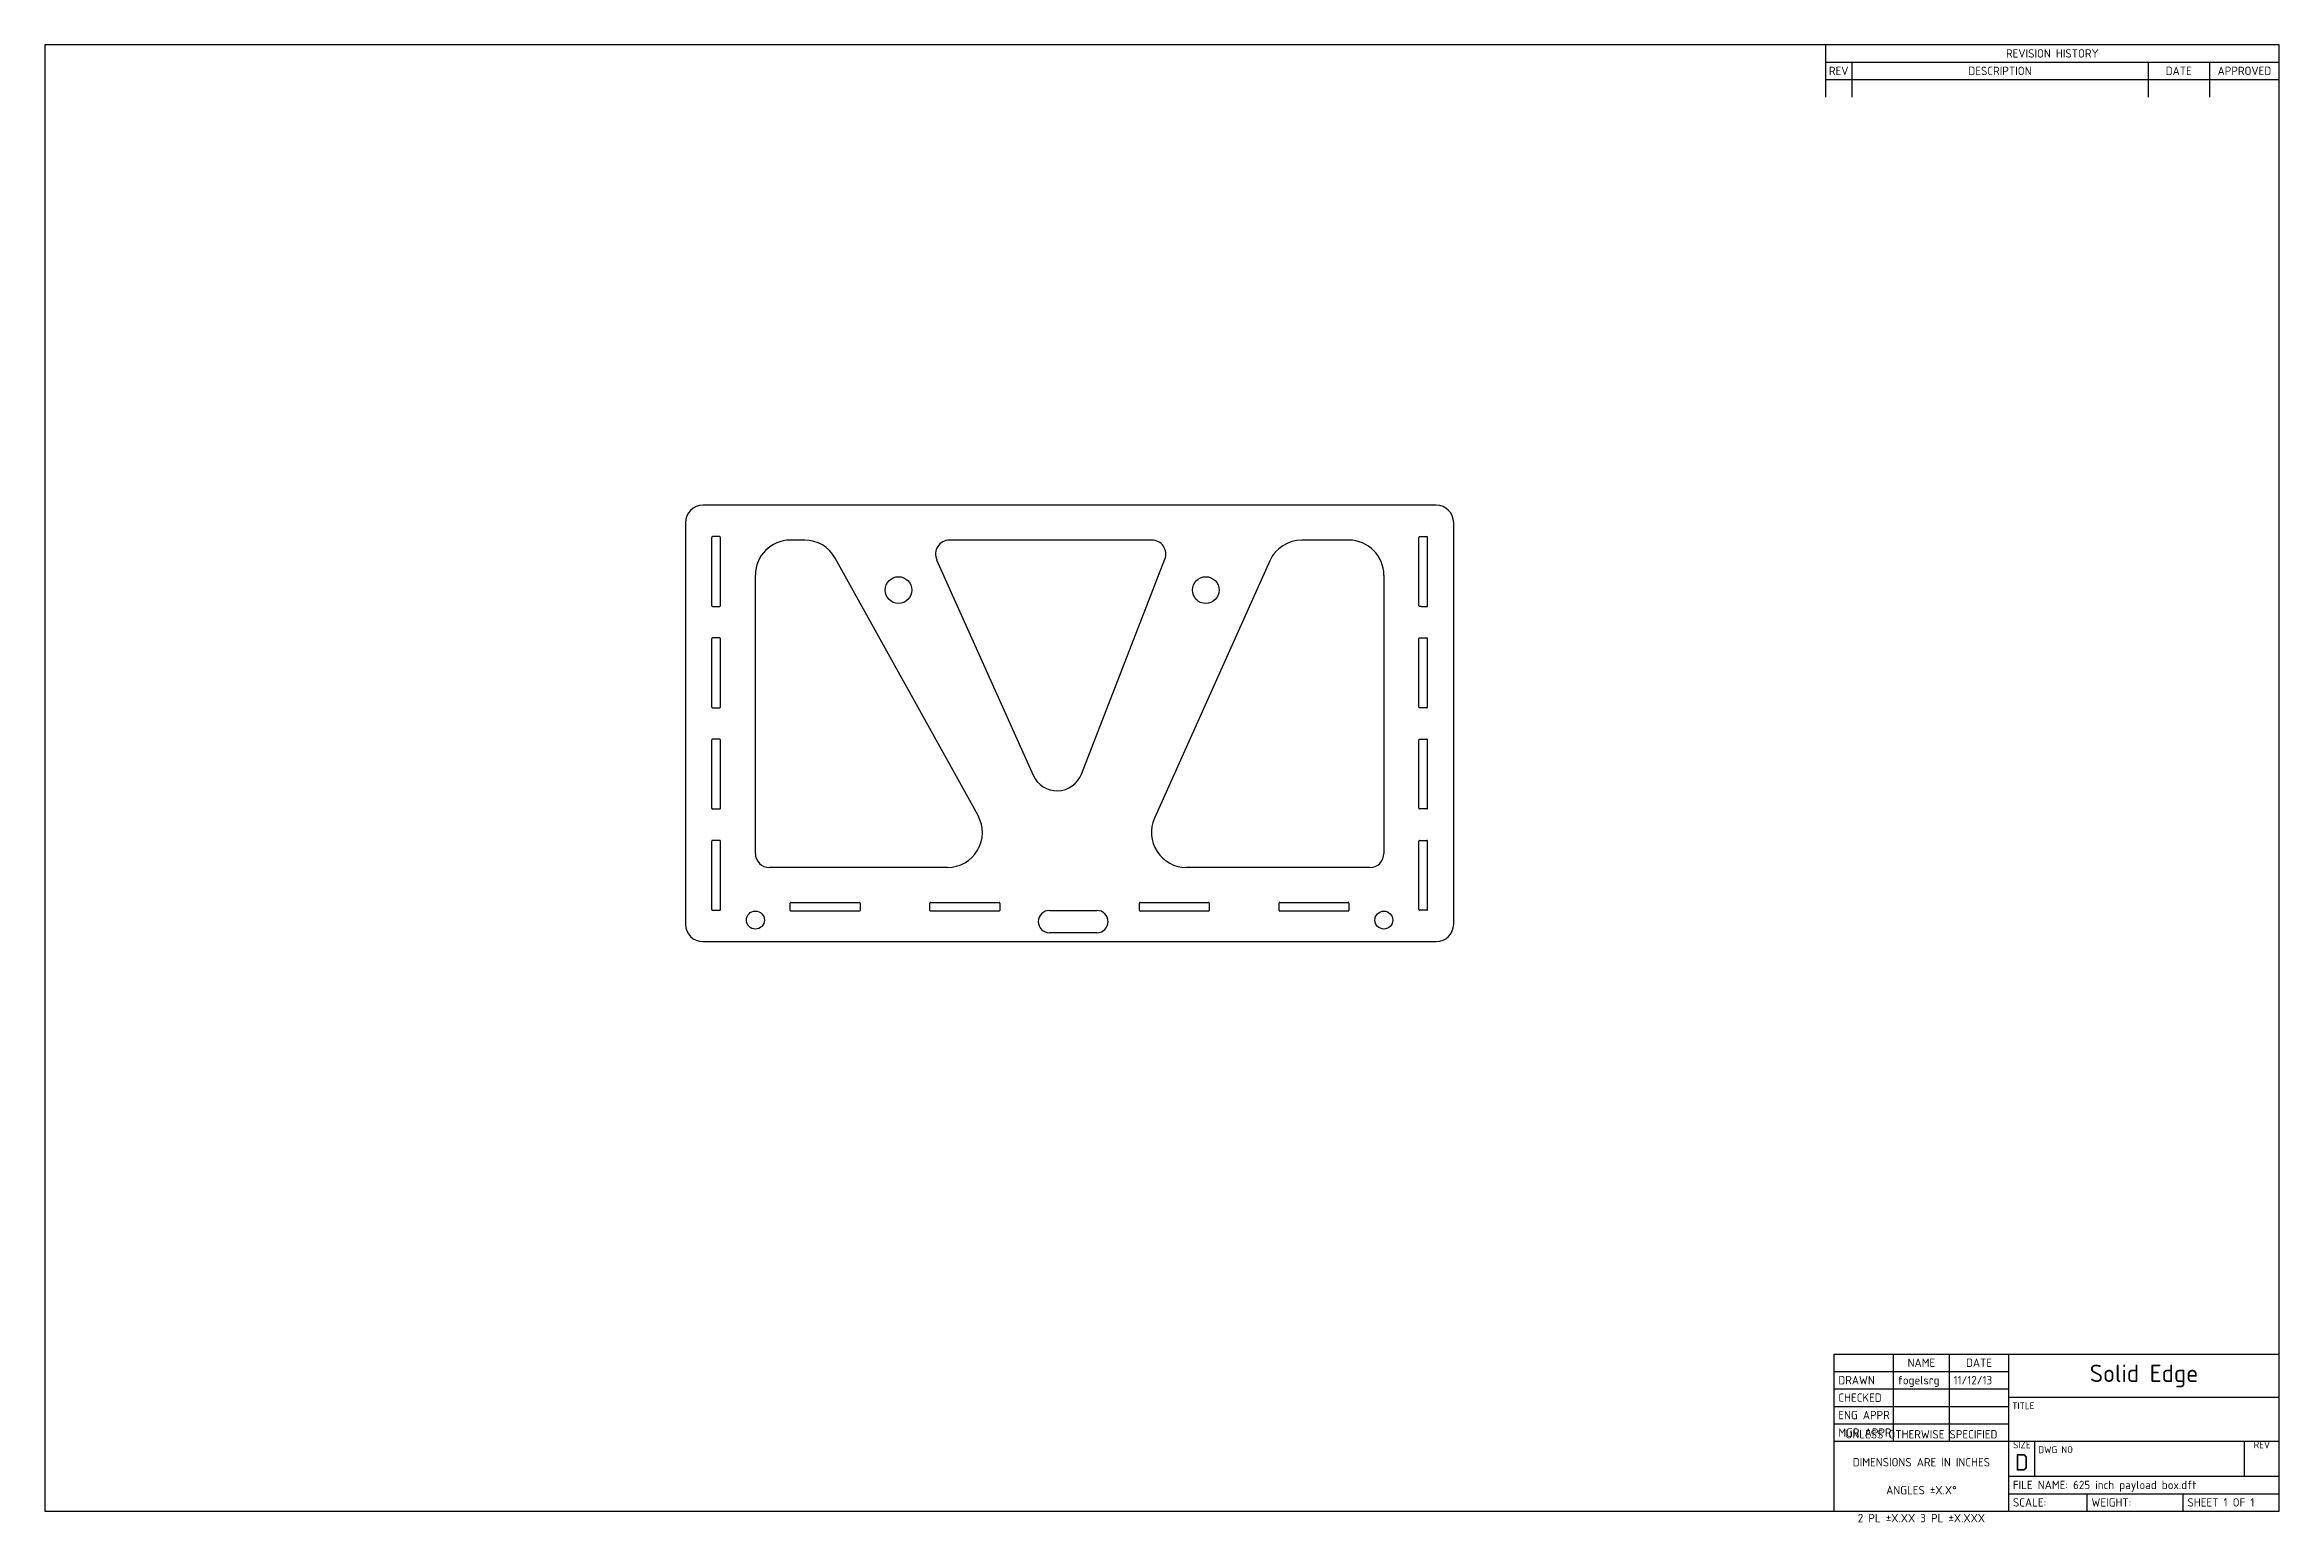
# Model space of a CAD drawing. Header units: inches. Extents: x 1 to 33, y 0.3 to 21.5.
import ezdxf

# ---------------------------------------------------------------- set-up
doc = ezdxf.new("R2010")
doc.units = ezdxf.units.IN
doc.header["$MEASUREMENT"] = 0
doc.layers.add('625_INCH_PAYLOAD', color=7, linetype='Continuous')
doc.layers.add('Default', color=7, linetype='Continuous')

# ---------------------------------------------------------------- blocks, each defined once
blk = doc.blocks.new('SE')
at = {"layer": '625_INCH_PAYLOAD', "color": 7, "linetype": 'Continuous'}
for p, q in [((10.75, 6.25), (0.25, 6.25)), ((0, 6), (0, 0.25)), ((0.375, 4.81), (0.375, 5.79)), ((0.49, 5.8), (0.385, 5.8)), ((0.5, 4.81), (0.5, 5.79)), ((10.501, 4.81), (10.501, 5.79)), ((10.511, 5.8), (10.616, 5.8)), ((10.626, 4.809), (10.626, 5.79)), ((11, 0.25), (11, 6)), ((1.706, 5.75), (1.5, 5.75)), ((4.189, 1.806), (2.143, 5.493)), ((3.596, 5.468), (4.978, 2.382)), ((6.678, 5.75), (3.779, 5.75)), ((5.67, 2.4), (6.864, 5.478)), ((8.368, 5.454), (6.716, 1.767)), ((9.5, 5.75), (8.824, 5.75)), ((1.001, 1.263), (1.001, 5.25)), ((10.001, 5.25), (10.001, 1.263)), ((0.385, 4.8), (0.49, 4.8)), ((10.532, 4.8), (10.511, 4.8)), ((10.532, 4.8), (10.616, 4.799)), ((0.375, 3.36), (0.375, 4.34)), ((0.49, 4.35), (0.385, 4.35)), ((0.5, 3.36), (0.5, 4.34)), ((10.501, 3.36), (10.501, 4.34)), ((10.511, 4.35), (10.616, 4.35)), ((10.626, 3.36), (10.626, 4.34)), ((0.385, 3.35), (0.49, 3.35)), ((10.616, 3.35), (10.511, 3.35)), ((0.375, 1.91), (0.375, 2.89)), ((0.49, 2.9), (0.385, 2.9)), ((0.5, 1.91), (0.5, 2.89)), ((10.501, 1.91), (10.501, 2.89)), ((10.511, 2.9), (10.616, 2.9)), ((10.626, 1.91), (10.626, 2.89)), ((0.385, 1.9), (0.49, 1.9)), ((10.616, 1.9), (10.511, 1.9)), ((0.375, 0.46), (0.375, 1.44)), ((0.49, 1.45), (0.385, 1.45)), ((0.5, 0.46), (0.5, 1.44)), ((10.501, 0.46), (10.501, 1.44)), ((10.511, 1.45), (10.616, 1.45)), ((10.626, 0.46), (10.626, 1.44)), ((3.751, 1.063), (1.2, 1.063)), ((9.8, 1.063), (7.172, 1.063)), ((0.385, 0.45), (0.49, 0.45)), ((1.5, 0.447), (1.5, 0.553)), ((1.51, 0.563), (2.49, 0.563)), ((2.49, 0.438), (1.51, 0.438)), ((2.5, 0.553), (2.5, 0.447)), ((3.5, 0.447), (3.5, 0.553)), ((3.51, 0.563), (4.49, 0.563)), ((4.49, 0.438), (3.51, 0.438)), ((4.5, 0.553), (4.5, 0.447)), ((5.212, 0.447), (5.892, 0.447)), ((6.5, 0.447), (6.5, 0.553)), ((6.51, 0.563), (7.49, 0.563)), ((7.49, 0.438), (6.51, 0.438)), ((7.5, 0.553), (7.5, 0.447)), ((8.5, 0.447), (8.5, 0.553)), ((8.51, 0.563), (9.49, 0.563)), ((9.49, 0.438), (8.51, 0.438)), ((9.5, 0.553), (9.5, 0.447)), ((10.616, 0.45), (10.511, 0.45)), ((0.25, 0), (10.75, 0)), ((5.892, 0.128), (5.212, 0.128))]:
    blk.add_line(p, q, dxfattribs=at)
for centre, radius in [((3.05, 5.035), 0.191), ((7.45, 5.035), 0.191), ((1, 0.309), 0.129), ((10, 0.309), 0.128)]:
    blk.add_circle(centre, radius, dxfattribs=at)
for centre, radius, start, end in [((0.25, 6), 0.25, 90, 180), ((10.75, 6), 0.25, 0, 90), ((0.385, 5.79), 0.01, 90, 180), ((0.49, 5.79), 0.01, 0, 90), ((10.511, 5.79), 0.01, 90, 180), ((10.616, 5.79), 0.01, 0, 90), ((1.5, 5.25), 0.5, 90, 180), ((1.706, 5.25), 0.5, 29.0183, 90), ((3.779, 5.55), 0.2, 90, 204.1235), ((6.678, 5.55), 0.2, 338.7885, 90), ((8.824, 5.25), 0.5, 90, 155.8653), ((9.5, 5.25), 0.5, 0, 90), ((0.385, 4.81), 0.01, 180, 270), ((0.49, 4.81), 0.01, 270, 0), ((10.511, 4.81), 0.01, 180, 270), ((10.616, 4.809), 0.01, 269.6464, 360), ((0.385, 4.34), 0.01, 90, 180), ((0.49, 4.34), 0.01, 0, 90), ((10.511, 4.34), 0.01, 90, 180), ((10.616, 4.34), 0.01, 0, 90), ((0.385, 3.36), 0.01, 180, 270), ((0.49, 3.36), 0.01, 270, 0), ((10.511, 3.36), 0.01, 180, 270), ((10.616, 3.36), 0.01, 270, 0), ((0.385, 2.89), 0.01, 90, 180), ((0.49, 2.89), 0.01, 0, 90), ((10.511, 2.89), 0.01, 90, 180), ((10.616, 2.89), 0.01, 0, 90), ((5.32, 2.536), 0.375, 204.1235, 338.7885), ((0.385, 1.91), 0.01, 180, 270), ((0.49, 1.91), 0.01, 270, 0), ((3.751, 1.563), 0.5, 270, 29.0183), ((7.172, 1.563), 0.5, 155.8653, 270), ((10.511, 1.91), 0.01, 180, 270), ((10.616, 1.91), 0.01, 270, 0), ((0.385, 1.44), 0.01, 90, 180), ((0.49, 1.44), 0.01, 0, 90), ((10.511, 1.44), 0.01, 90, 180), ((10.616, 1.44), 0.01, 0, 90), ((1.2, 1.263), 0.2, 180, 270), ((9.8, 1.263), 0.2, 270, 0), ((0.385, 0.46), 0.01, 180, 270), ((0.49, 0.46), 0.01, 270, 0), ((1.51, 0.553), 0.01, 90, 180), ((1.51, 0.447), 0.01, 180, 270), ((2.49, 0.553), 0.01, 0, 90), ((2.49, 0.447), 0.01, 270, 0), ((3.51, 0.553), 0.01, 90, 180), ((3.51, 0.447), 0.01, 180, 270), ((4.49, 0.553), 0.01, 0, 90), ((4.49, 0.447), 0.01, 270, 0), ((5.212, 0.287), 0.16, 90, 270), ((5.892, 0.287), 0.16, 270, 90), ((6.51, 0.553), 0.01, 90, 180), ((6.51, 0.447), 0.01, 180, 270), ((7.49, 0.553), 0.01, 0, 90), ((7.49, 0.447), 0.01, 270, 0), ((8.51, 0.553), 0.01, 90, 180), ((8.51, 0.447), 0.01, 180, 270), ((9.49, 0.553), 0.01, 0, 90), ((9.49, 0.447), 0.01, 270, 0), ((10.511, 0.46), 0.01, 180, 270), ((10.616, 0.46), 0.01, 270, 0), ((0.25, 0.25), 0.25, 180, 270), ((10.75, 0.25), 0.25, 270, 0)]:
    blk.add_arc(centre, radius, start, end, dxfattribs=at)
blk = doc.blocks.new('SEANNOT_GROUP1')
at = {"layer": 'Default', "insert": (27.535, 2.435), "char_height": 0.12, "width": 0.61674, "attachment_point": 1}
blk.add_mtext('{\\fSolid Edge ANSI|b0||i0||c0|p34;\\C7;\\W1.;fogelsrg}', dxfattribs=at)
blk = doc.blocks.new('SEANNOT_GROUP2')
at = {"layer": 'Default', "insert": (28.335, 2.435), "char_height": 0.12, "width": 0.53023, "attachment_point": 1}
blk.add_mtext('{\\fSolid Edge ANSI|b0||i0||c0|p34;\\C7;\\W1.;11/12/13}', dxfattribs=at)
blk = doc.blocks.new('SEANNOT_GROUP3')
at = {"layer": 'Default', "insert": (29.185, 0.935), "char_height": 0.12, "width": 2.61767, "attachment_point": 1}
blk.add_mtext('{\\fSolid Edge ANSI|b0||i0||c0|p34;\\C7;\\W1.;FILE NAME: 625 inch payload box.dft}', dxfattribs=at)
blk = doc.blocks.new('SEANNOT_GROUP4')
at = {"layer": 'Default', "insert": (31.685, 0.685), "char_height": 0.12, "width": 0.90698, "attachment_point": 1}
blk.add_mtext('{\\fSolid Edge ANSI|b0||i0||c0|p34;\\C7;\\W1.;SHEET 1 OF 1}', dxfattribs=at)

msp = doc.modelspace()

# ---------------------------------------------------------------- linework, layer by layer
at = {"layer": 'Default', "color": 7, "linetype": 'Continuous'}
for p, q in [((33, 21.5), (1, 21.5)), ((1, 21.5), (1, 0.5)), ((26.5, 21.5), (26.5, 20.75)), ((33, 0.5), (33, 21.5)), ((26.5, 21.25), (33, 21.25)), ((26.88, 21.25), (26.88, 20.75)), ((31.12, 21.25), (31.12, 20.75)), ((32, 21.25), (32, 20.75)), ((26.5, 21), (33, 21)), ((26.625, 0.5), (26.625, 2.75)), ((26.625, 2.75), (33, 2.75)), ((27.475, 1.5), (27.475, 2.75)), ((28.275, 1.5), (28.275, 2.75)), ((29.125, 0.5), (29.125, 2.75)), ((26.625, 2.5), (29.125, 2.5)), ((26.625, 2.25), (29.125, 2.25)), ((26.625, 2), (29.125, 2)), ((29.125, 2.13), (33, 2.13)), ((26.625, 1.75), (29.125, 1.75)), ((26.625, 1.5), (33, 1.5)), ((29.5, 1), (29.5, 1.5)), ((32.5, 1), (32.5, 1.5)), ((29.125, 1), (33, 1)), ((29.125, 0.75), (33, 0.75)), ((30.25, 0.5), (30.25, 0.75)), ((31.625, 0.5), (31.625, 0.75)), ((1, 0.5), (33, 0.5))]:
    msp.add_line(p, q, dxfattribs=at)

# ---------------------------------------------------------------- block references
at = {"layer": 'Default', "color": 7}
for name, p in [('SE', (10.177, 8.655)), ('SEANNOT_GROUP1', (0, 0)), ('SEANNOT_GROUP2', (0, 0)), ('SEANNOT_GROUP3', (0, 0)), ('SEANNOT_GROUP4', (0, 0))]:
    msp.add_blockref(name, p, dxfattribs=at)

# ---------------------------------------------------------------- texts
at = {"layer": 'Default'}
for s, insert, char_height, width, attachment_point in [('{\\fSolid Edge ANSI|b0||i0||c0|p34;\\C7;\\W1.;REV}', (26.69, 21.125), 0.12, 0.38, 5), ('{\\fSolid Edge ANSI|b0||i0||c0|p34;\\C7;\\W1.;DESCRIPTION}', (29, 21.125), 0.12, 4.24, 5), ('{\\fSolid Edge ANSI|b0||i0||c0|p34;\\C7;\\W1.;REVISION HISTORY}', (29.75, 21.375), 0.12, 6.5, 5), ('{\\fSolid Edge ANSI|b0||i0||c0|p34;\\C7;\\W1.;DATE}', (31.56, 21.125), 0.12, 0.88, 5), ('{\\fSolid Edge ANSI|b0||i0||c0|p34;\\C7;\\W1.;APPROVED}', (32.5, 21.125), 0.12, 1, 5), ('{\\fSolid Edge ANSI|b0||i0||c0|p34;\\C7;\\W1.;NAME}', (27.875, 2.625), 0.12, 0.8, 5), ('{\\fSolid Edge ANSI|b0||i0||c0|p34;\\C7;\\W1.;DATE}', (28.7, 2.625), 0.12, 0.85, 5), ('{\\fSolid Edge ANSI|b1||i0||c0|p34;\\C7;\\W1.;Solid Edge}', (31.063, 2.436), 0.25, 3.875, 5), ('{\\fSolid Edge ANSI|b0||i0||c0|p34;\\C7;\\W1.;DRAWN}', (26.685, 2.375), 0.12, 0.79, 4), ('{\\fSolid Edge ANSI|b0||i0||c0|p34;\\C7;\\W1.;CHECKED}', (26.685, 2.125), 0.12, 0.79, 4), ('{\\fSolid Edge ANSI|b0||i0||c0|p34;\\C7;\\W1.;ENG APPR}', (26.685, 1.875), 0.12, 0.79, 4), ('{\\fSolid Edge ANSI|b0||i0||c0|p34;\\C7;\\W1.;TITLE}', (29.175, 2.06), 0.1, 3.825, 1), ('{\\fSolid Edge ANSI|b0||i0||c0|p34;\\C7;\\W1.;MGR APPR}', (26.685, 1.625), 0.12, 0.79, 4), ('{\\fSolid Edge ANSI|b0||i0||c0|p34;\\C7;\\W1.;UNLESS OTHERWISE SPECIFIED^J\\P}{\\fSolid Edge ANSI|b0||i0||c0|p34;\\C7;\\W1.;DIMENSIONS ARE IN INCHES^J\\P}{\\fSolid Edge ANSI|b0||i0||c0|p34;\\C7;\\W1.;ANGLES ±X.X°^J\\P}{\\fSolid Edge ANSI|b0||i0||c0|p34;\\C7;\\W1.;2 PL ±X.XX 3 PL ±X.XXX}', (27.875, 1), 0.12, 2.5, 5), ('{\\fSolid Edge ANSI|b0||i0||c0|p34;\\C7;\\W1.;SIZE}', (29.313, 1.5), 0.1, 0.375, 2), ('{\\fSolid Edge ANSI|b1||i0||c0|p34;\\C7;\\W1.;D}', (29.313, 1.199), 0.24, 0.375, 5), ('{\\fSolid Edge ANSI|b0||i0||c0|p34;\\C7;\\W1.;DWG NO}', (29.55, 1.43), 0.1, 2.95, 1), ('{\\fSolid Edge ANSI|b0||i0||c0|p34;\\C7;\\W1.;REV}', (32.75, 1.5), 0.1, 0.5, 2), ('{\\fSolid Edge ANSI|b0||i0||c0|p34;\\C7;\\W1.;SCALE:}', (29.185, 0.625), 0.12, 1.065, 4), ('{\\fSolid Edge ANSI|b0||i0||c0|p34;\\C7;\\W1.;WEIGHT:}', (30.31, 0.625), 0.12, 1.315, 4)]:
    msp.add_mtext(s, dxfattribs=dict(at, insert=insert, char_height=char_height, width=width, attachment_point=attachment_point))

doc.saveas('drawing.dxf')
